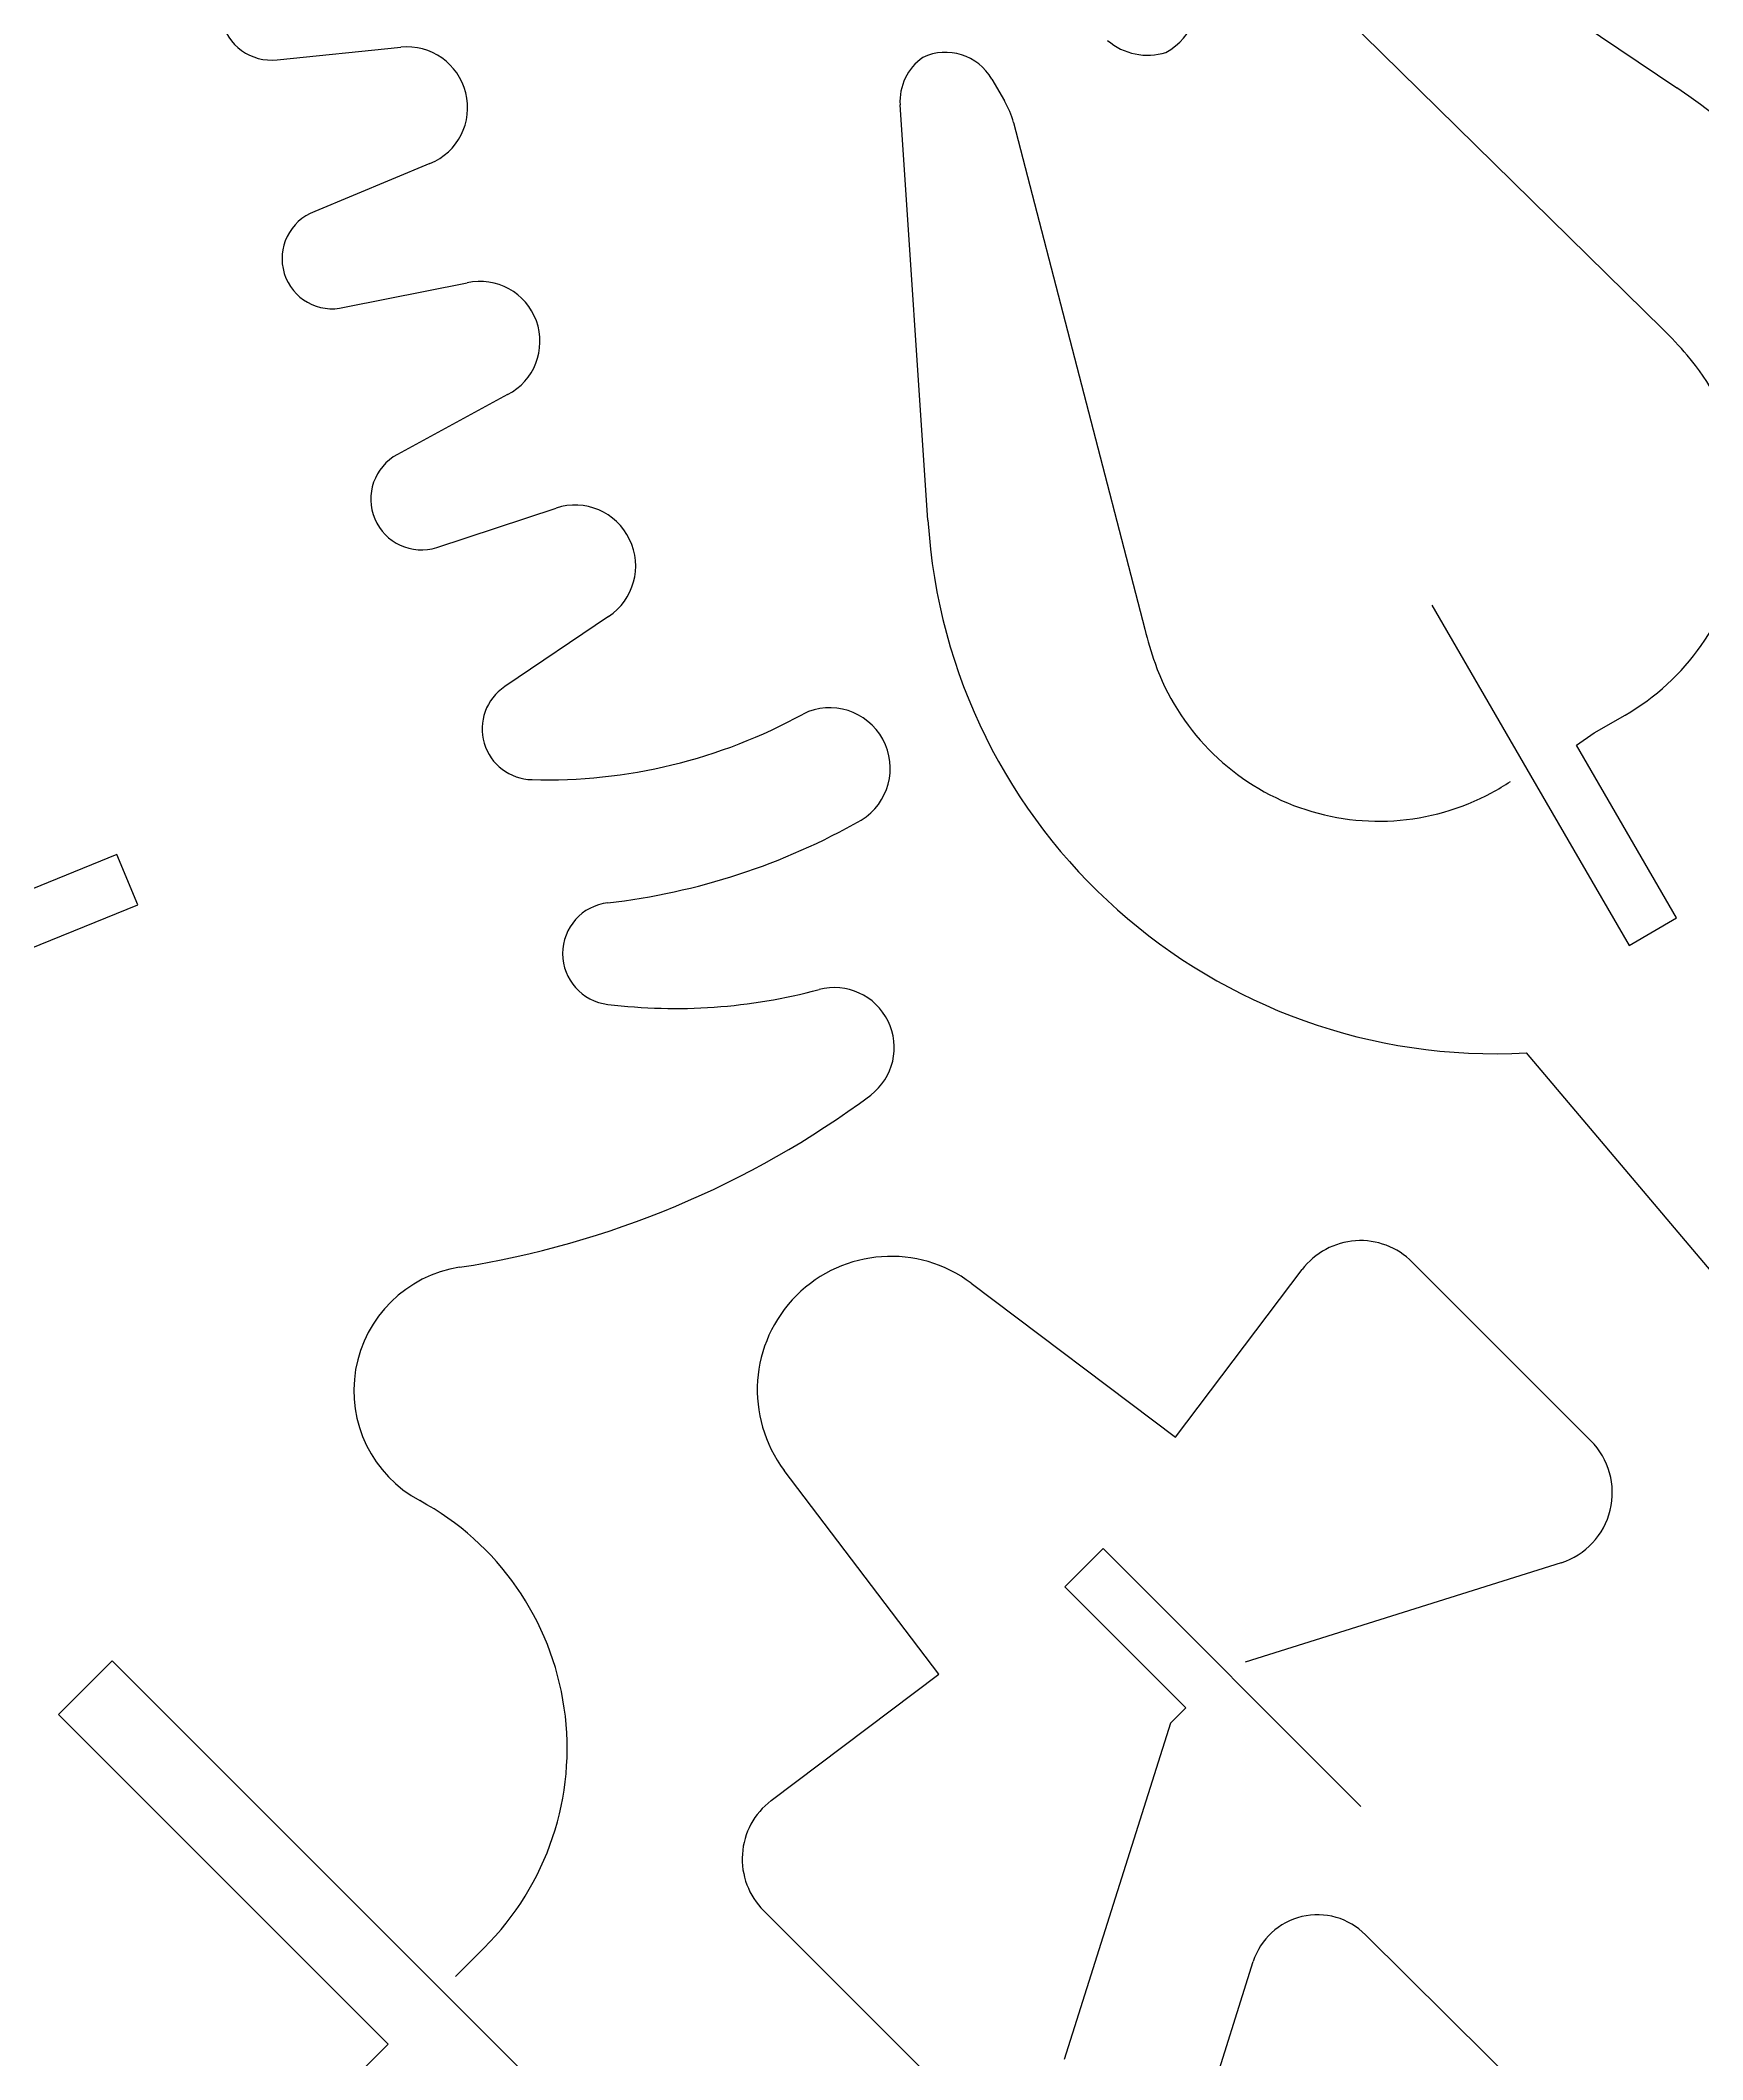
# Model space of a CAD drawing. Extents: x 0 to 249, y 0 to 179.
# Drawn here: x 111 to 154.6, y 65.1 to 118.1 of the extents above; entities that cross this region are included whole.
import ezdxf

# ---------------------------------------------------------------- set-up
doc = ezdxf.new("R2010")
doc.units = 0
doc.header["$MEASUREMENT"] = 0
doc.dimstyles.get("Standard").update_dxf_attribs({"dimtxt": 0.18, "dimasz": 0.18, "dimexe": 0.18, "dimexo": 0.0625, "dimgap": 0.09, "dimtad": 0, "dimtih": 1, "dimtoh": 1, "dimdec": 4, "dimzin": 0, "dimdsep": 46, "dimtxsty": 'Standard', "dimcen": 0.09, "dimadec": 0, "dimazin": 0, "dimtfac": 1, "dimtdec": 4, "dimtofl": 0, "dimtmove": 0, "dimatfit": 3, "dimfxl": 1, "dimtolj": 1, "dimtzin": 0, "dimarcsym": 0})

# ---------------------------------------------------------------- blocks, each defined once
blk = doc.blocks.new('*D0')
at = {"color": 0, "lineweight": -2}
for p, q in [((0.013, 92.319), (0.013, 179.044)), ((249.42, 92.319), (249.42, 179.044)), ((0.193, 178.864), (124.042, 178.864)), ((249.24, 178.864), (125.392, 178.864))]:
    blk.add_line(p, q, dxfattribs=at)
at = {"color": 0}
for points in [[(0.193, 178.894), (0.193, 178.834), (0.013, 178.864)], [(249.24, 178.894), (249.24, 178.834), (249.42, 178.864)]]:
    blk.add_solid(points, dxfattribs=at)
at = {"layer": 'Defpoints', "color": 0}
for p in [(249.42, 178.864), (0.013, 92.256), (249.42, 92.256)]:
    blk.add_point(p, dxfattribs=at)
at = {"color": 0, "insert": (124.717, 178.864), "char_height": 0.18, "attachment_point": 5}
blk.add_mtext('\\A1;249.4071', dxfattribs=at)

msp = doc.modelspace()

# ---------------------------------------------------------------- linework, layer by layer
at = {"linetype": 'Continuous'}
for p, q in [((144.887943, 122.922113), (153.940652, 116.832119)), ((153.566573, 110.502715), (143.780671, 120.124008)), ((117.221145, 117.565327), (120.468145, 117.894516)), ((135.969917, 117.056566), (136.299106, 116.487967)), ((134.294047, 105.490067), (133.560853, 116.383225)), ((136.538531, 115.919368), (139.980051, 102.632109)), ((121.231264, 114.842038), (118.208712, 113.585135)), ((118.986795, 111.071329), (122.203853, 111.714744)), ((123.266235, 108.78197), (120.378351, 107.210841)), ((121.410807, 104.771851), (124.538101, 105.804307)), ((125.914709, 102.961312), (123.191419, 101.120848)), ((147.506491, 103.26056), (150.095112, 98.786584)), ((151.770998, 99.908819), (152.579007, 100.372676)), ((151.30231, 99.58362), (151.770998, 99.908819)), ((153.928937, 95.057512), (151.30231, 99.58362)), ((150.095112, 98.786584), (152.683734, 94.327572)), ((113.016506, 96.721672), (108.303105, 94.791429)), ((113.565829, 95.393124), (113.016506, 96.721672)), ((108.882369, 93.492806), (113.565829, 95.393124)), ((152.683734, 94.327572), (153.928937, 95.057512)), ((156.319774, 84.032938), (149.99037, 91.514503)), ((140.78806, 81.429353), (144.109875, 85.828514)), ((146.997759, 86.023034), (151.681219, 81.339575)), ((135.43126, 85.469399), (140.78806, 81.429353)), ((134.578361, 75.219655), (130.523353, 80.561492)), ((138.887743, 78.511543), (137.883269, 77.507069)), ((145.651077, 71.748208), (138.887743, 78.511543)), ((150.903136, 78.137465), (142.613562, 75.53388)), ((137.883269, 77.507069), (141.055452, 74.334885)), ((112.896786, 75.563806), (111.490252, 74.157272)), ((124.014392, 64.446201), (112.896786, 75.563806)), ((130.179201, 71.89784), (134.578361, 75.219655)), ((111.490252, 74.157272), (120.138941, 65.508583)), ((141.055452, 74.334885), (140.653392, 73.932825)), ((140.653392, 73.932825), (137.87025, 65.104579)), ((134.66814, 64.326496), (129.98468, 69.009956)), ((145.770753, 68.381504), (150.080134, 64.102049)), ((122.652747, 68.037352), (121.90459, 67.289196)), ((140.30921, 59.672965), (142.823016, 67.678237)), ((120.138941, 65.508583), (113.330717, 58.74525))]:
    msp.add_line(p, q, dxfattribs=at)
for centre, radius, start, end in [((117.06857, 118.881747), 1.325232, 106.263305, 276.611208), ((139.787507, 119.16744), 1.593134, 297.928083, 23.191847), ((120.629288, 116.313173), 1.589533, 292.253975, 95.818512), ((134.965349, 116.471566), 1.407271, 124.940023, 183.599105), ((134.758739, 116.36682), 1.393809, 29.660801, 115.468587), ((140.050175, 119.275185), 1.590603, 229.037545, 287.696265), ((145.506448, 104.360727), 15.05561, 327.506429, 55.930137), ((134.361308, 115.337293), 2.253689, 14.967825, 30.702045), ((118.669224, 112.350354), 1.31786, 110.453004, 283.944078), ((122.543354, 110.178918), 1.572902, 297.360271, 102.465051), ((146.228231, 102.998082), 10.496228, 40.496948, 45.641877), ((149.468998, 105.771641), 6.230648, 299.943575, 40.455124), ((121.00858, 106.039605), 1.330032, 118.284196, 287.602937), ((125.034524, 104.289899), 1.593696, 303.524365, 108.149143), ((149.182855, 106.40982), 14.91719, 183.534946, 273.10312), ((150.163909, 105.197972), 10.502124, 194.141561, 199.256927), ((146.121088, 103.824421), 6.232606, 199.593779, 298.318185), ((123.931266, 100.01347), 1.331788, 123.747136, 269.070002), ((124.298971, 112.612677), 13.936259, 268.399186, 298.820278), ((131.717335, 98.976541), 1.588701, 301.328691, 116.150899), ((146.099459, 103.808855), 6.229219, 298.56123, 303.874037), ((123.907457, 112.8068), 17.470946, 276.547934, 299.623716), ((126.049444, 94.118095), 1.340113, 96.413633, 263.586367), ((131.834494, 91.652397), 1.574261, 307.725372, 104.659525), ((127.672052, 107.152783), 14.475321, 262.967265, 285.071921), ((118.24623, 110.01012), 24.413519, 278.866928, 306.587055), ((145.638111, 84.674337), 1.915105, 44.76833, 142.938631), ((122.508797, 82.653291), 3.273405, 98.776631, 241.799319), ((133.321458, 82.671293), 3.504377, 52.983316, 217.016684), ((150.314097, 79.976184), 1.930766, 287.763015, 44.9217), ((117.445319, 73.274191), 7.385241, 314.838654, 61.564765), ((131.342866, 70.368965), 1.921347, 127.275671, 225.017368), ((144.512552, 67.1259), 1.777529, 44.940836, 161.896581)]:
    msp.add_arc(centre, radius, start, end, dxfattribs=at)

# ---------------------------------------------------------------- dimensions: what is measured, and where the dimension line sits
dim = msp.add_linear_dim(base=(249.420354, 178.863514), p1=(0.013233, 92.256002), p2=(249.420354, 92.256002), dimstyle='Standard')
dim.commit()
dim.dimension.update_dxf_attribs({"geometry": '*D0', "text_midpoint": (124.716794, 178.863514)})

doc.saveas('drawing.dxf')
